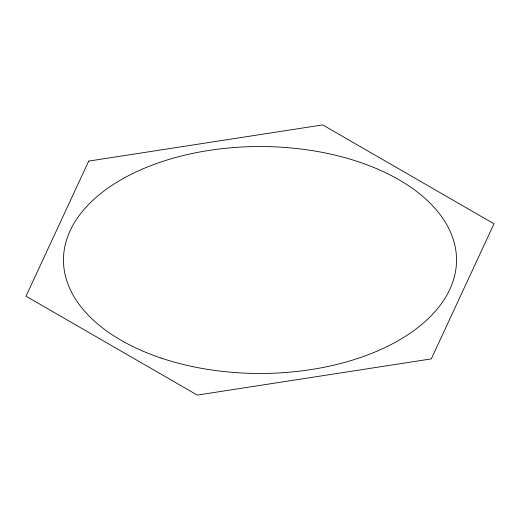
<?xml version="1.0" encoding="UTF-8"?>
<svg xmlns="http://www.w3.org/2000/svg" width="520" height="520" viewBox="0 0 520 520"><rect width="100%" height="100%" fill="white"/><g stroke="black" fill="none" stroke-linecap="round" stroke-linejoin="round"><path stroke-width="0.78" d="M88.699 161.102L26 296.199L197.301 395.096L431.301 358.897L494 223.802L322.699 124.904L88.699 161.102M161.733 358.267A196.528 113.464 0 0 0 456.528 260A196.528 113.464 0 0 0 161.733 161.733A196.528 113.464 0 0 0 161.733 358.267"/></g></svg>
